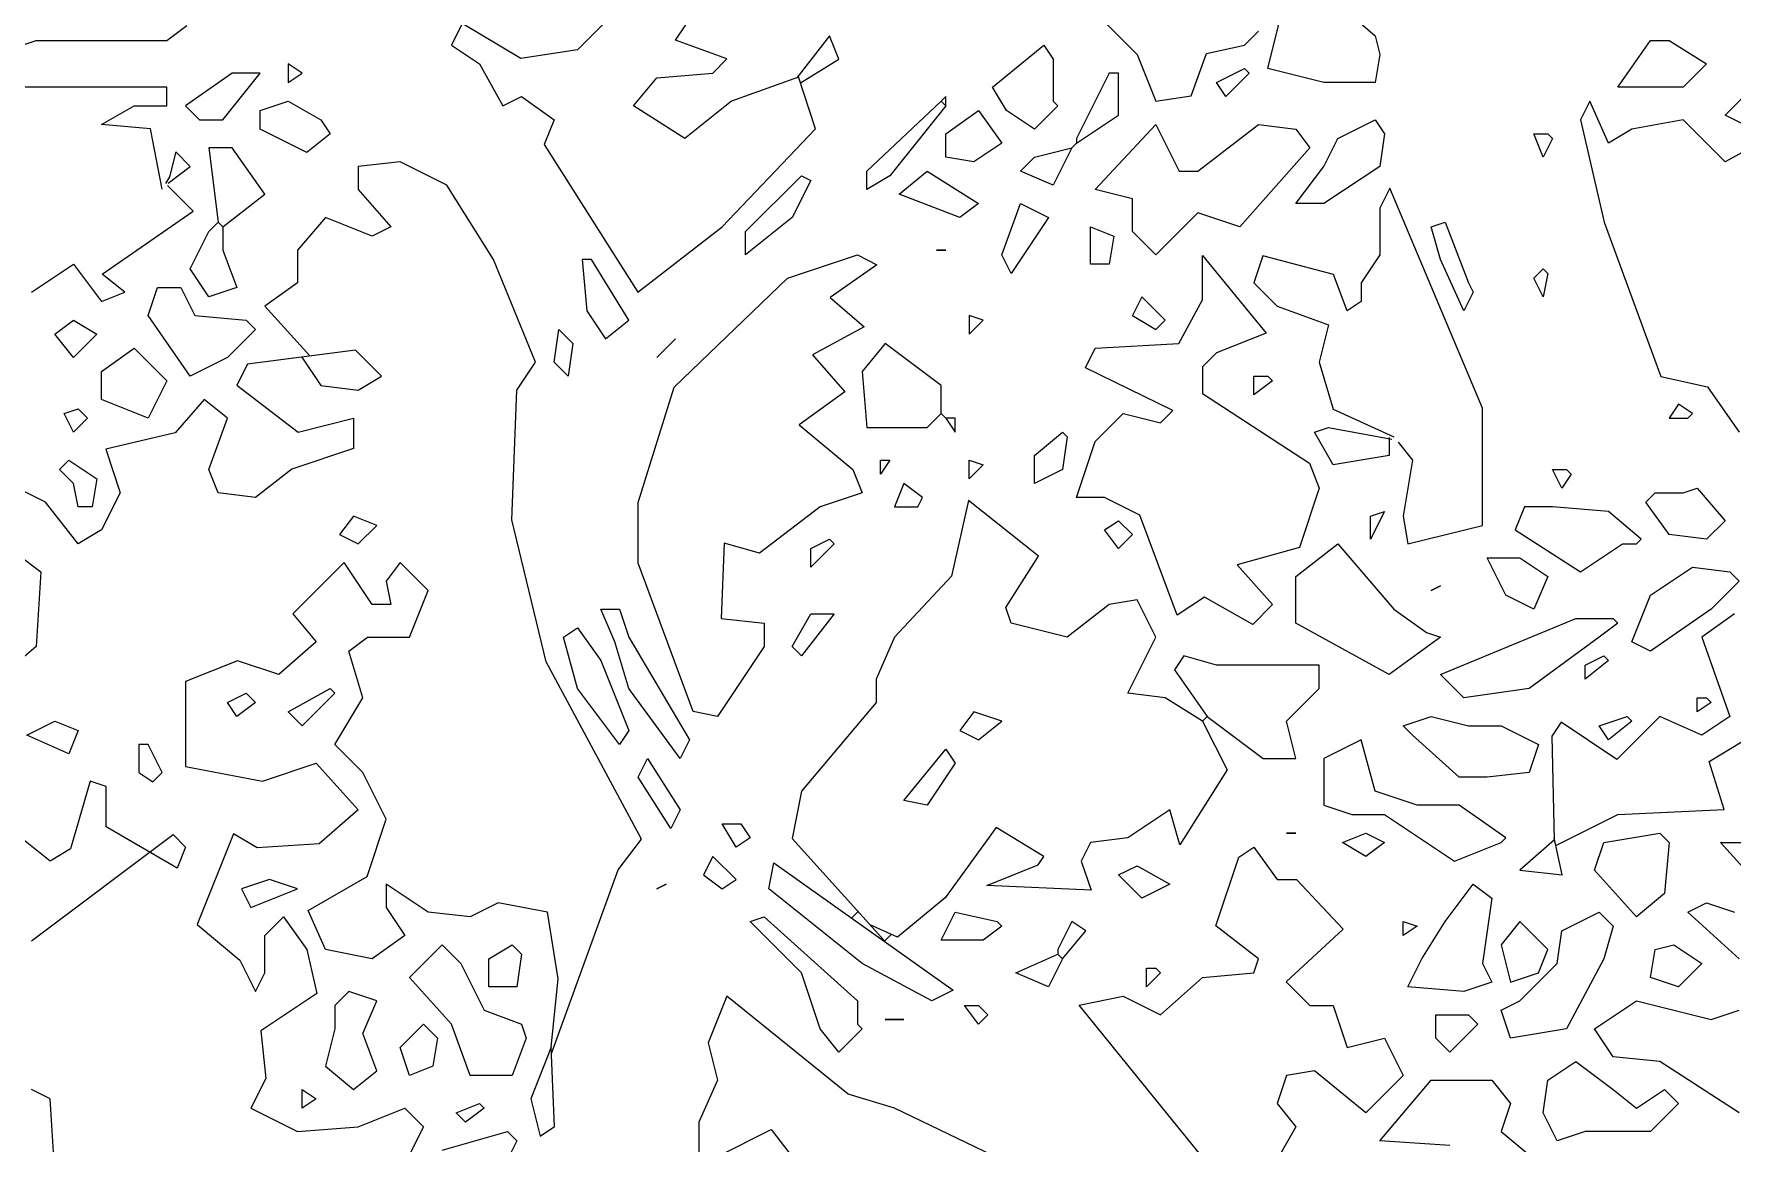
# Model space of a CAD drawing. Header units: millimetres. Extents: x 1211.91 to 1219.54, y 1029.16 to 1038.08.
# Drawn here: x 1214.841 to 1215.802, y 1034.766 to 1035.395 of the extents above; entities that cross this region are included whole.
import ezdxf

# ---------------------------------------------------------------- set-up
doc = ezdxf.new("R2010")
doc.units = ezdxf.units.MM
doc.header["$MEASUREMENT"] = 0
for name, color, linetype in [('Hojas01', 94, 'CONTINUOUS'), ('Hojas02', 62, 'CONTINUOUS'), ('Tronco', 34, 'CONTINUOUS')]:
    doc.layers.add(name, color=color, linetype=linetype)

msp = doc.modelspace()

# ---------------------------------------------------------------- linework, layer by layer
at = {"layer": 'Hojas01', "linetype": 'Continuous'}
for p, q in [((1215.16976, 1035.40666), (1215.14864, 1035.38554)), ((1215.20421, 1035.39096), (1215.21464, 1035.40666)), ((1215.4364, 1035.41194), (1215.46544, 1035.3829)), ((1214.91632, 1035.39082), (1214.92767, 1035.39927)), ((1215.08343, 1035.40046), (1215.07736, 1035.38818)), ((1215.1167, 1035.38066), (1215.08343, 1035.40046)), ((1215.52616, 1035.38818), (1215.53408, 1035.3961)), ((1214.77904, 1035.3697), (1214.8424, 1035.39082)), ((1214.8424, 1035.39082), (1214.91632, 1035.39082)), ((1215.07736, 1035.38818), (1215.0932, 1035.37762)), ((1215.23325, 1035.3804), (1215.20421, 1035.39096)), ((1215.2912, 1035.39346), (1215.27272, 1035.3697)), ((1215.29648, 1035.38026), (1215.2912, 1035.39346)), ((1215.50465, 1035.38343), (1215.52616, 1035.38818)), ((1215.0932, 1035.37762), (1215.1064, 1035.35386)), ((1215.14864, 1035.38554), (1215.1167, 1035.38066)), ((1215.2252, 1035.37234), (1215.23325, 1035.3804)), ((1215.27483, 1035.3668), (1215.29648, 1035.38026)), ((1215.46544, 1035.3829), (1215.476, 1035.3565)), ((1215.49593, 1035.35941), (1215.50465, 1035.38343)), ((1215.18032, 1035.35386), (1215.19352, 1035.3697)), ((1215.19352, 1035.3697), (1215.2252, 1035.37234)), ((1215.27378, 1035.3701), (1215.23576, 1035.3565)), ((1215.28341, 1035.3408), (1215.27351, 1035.37076)), ((1214.91632, 1035.36442), (1214.83448, 1035.36442)), ((1214.91632, 1035.35386), (1214.91632, 1035.36442)), ((1215.1064, 1035.35386), (1215.11696, 1035.35914)), ((1215.11696, 1035.35914), (1215.13544, 1035.34594)), ((1215.476, 1035.3565), (1215.49593, 1035.35941)), ((1214.87936, 1035.3433), (1214.89784, 1035.35386)), ((1214.89784, 1035.35386), (1214.91632, 1035.35386)), ((1215.20936, 1035.33538), (1215.18032, 1035.35386)), ((1215.23576, 1035.3565), (1215.20936, 1035.33538)), ((1215.72152, 1035.3565), (1215.71624, 1035.34594)), ((1215.73208, 1035.33274), (1215.72152, 1035.3565)), ((1214.90708, 1035.3408), (1214.87936, 1035.3433)), ((1214.91355, 1035.30661), (1214.90708, 1035.3408)), ((1215.13544, 1035.34594), (1215.12977, 1035.33182)), ((1215.74528, 1035.34066), (1215.73208, 1035.33274)), ((1215.77432, 1035.34594), (1215.74528, 1035.34066)), ((1215.79808, 1035.32218), (1215.77432, 1035.34594)), ((1215.82712, 1035.33802), (1215.79808, 1035.32218)), ((1214.91698, 1035.31004), (1214.92952, 1035.31954)), ((1214.92134, 1035.32773), (1214.91777, 1035.3136)), ((1214.92952, 1035.31954), (1214.92134, 1035.32773)), ((1215.04832, 1035.32218), (1215.02456, 1035.31954)), ((1215.02456, 1035.31954), (1215.02456, 1035.30634)), ((1215.07472, 1035.30898), (1215.04832, 1035.32218)), ((1214.91777, 1035.3136), (1214.91553, 1035.30978)), ((1214.93124, 1035.29407), (1214.91659, 1035.30872)), ((1215.02456, 1035.30634), (1215.04304, 1035.28522)), ((1215.6084, 1035.30714), (1215.60272, 1035.29578)), ((1214.87963, 1035.25856), (1214.93124, 1035.29407)), ((1215.00608, 1035.2905), (1214.99024, 1035.27202)), ((1215.03248, 1035.27994), (1215.00608, 1035.2905)), ((1215.60272, 1035.29578), (1215.60272, 1035.26938)), ((1215.04304, 1035.28522), (1215.03248, 1035.27994)), ((1214.99024, 1035.27202), (1214.99024, 1035.25354)), ((1214.83976, 1035.24826), (1214.86352, 1035.2641)), ((1214.86352, 1035.2641), (1214.87936, 1035.24298)), ((1215.31813, 1035.26384), (1215.2916, 1035.24523)), ((1215.30704, 1035.26938), (1215.31813, 1035.26384)), ((1215.5024, 1035.24404), (1215.5024, 1035.26899)), ((1215.5024, 1035.26899), (1215.53831, 1035.22516)), ((1215.53659, 1035.26886), (1215.53144, 1035.25354)), ((1215.57645, 1035.2583), (1215.53659, 1035.26886)), ((1215.60272, 1035.26938), (1215.59216, 1035.25354)), ((1214.89256, 1035.24826), (1214.87963, 1035.25856)), ((1214.99024, 1035.25354), (1214.97176, 1035.24034)), ((1215.53144, 1035.25354), (1215.54464, 1035.24034)), ((1215.58424, 1035.2377), (1215.57645, 1035.2583)), ((1215.59216, 1035.25354), (1215.59216, 1035.24298)), ((1214.87936, 1035.24298), (1214.89256, 1035.24826)), ((1215.2916, 1035.24523), (1215.31087, 1035.22873)), ((1215.48894, 1035.21922), (1215.5024, 1035.24404)), ((1215.59216, 1035.24298), (1215.58424, 1035.2377)), ((1214.97176, 1035.24034), (1214.99711, 1035.21223)), ((1215.54464, 1035.24034), (1215.57368, 1035.22978)), ((1215.31087, 1035.22873), (1215.2817, 1035.21276)), ((1215.53831, 1035.22516), (1215.51032, 1035.21394)), ((1215.57368, 1035.22978), (1215.5684, 1035.20866)), ((1215.02298, 1035.21553), (1214.96199, 1035.20761)), ((1215.03776, 1035.20074), (1215.02298, 1035.21553)), ((1215.43614, 1035.2055), (1215.44168, 1035.21658)), ((1215.44168, 1035.21658), (1215.48894, 1035.21922)), ((1215.51032, 1035.21394), (1215.5024, 1035.20602)), ((1214.96199, 1035.20761), (1214.95592, 1035.1956)), ((1214.99262, 1035.21157), (1215.00344, 1035.19546)), ((1215.48564, 1035.18134), (1215.43614, 1035.2055)), ((1215.5024, 1035.20602), (1215.5024, 1035.19098)), ((1215.5684, 1035.20866), (1215.57632, 1035.18213)), ((1214.95592, 1035.1956), (1214.99051, 1035.16906)), ((1215.00344, 1035.19546), (1215.02456, 1035.19282)), ((1215.02456, 1035.19282), (1215.03776, 1035.20074)), ((1215.76178, 1035.20048), (1215.78818, 1035.19467)), ((1215.78818, 1035.19467), (1215.806, 1035.16906)), ((1214.93744, 1035.18754), (1214.92094, 1035.16867)), ((1214.95064, 1035.17698), (1214.93744, 1035.18754)), ((1215.30005, 1035.19177), (1215.27417, 1035.17316)), ((1215.5024, 1035.19098), (1215.56286, 1035.15138)), ((1214.94008, 1035.14794), (1214.95064, 1035.17698)), ((1214.99051, 1035.16906), (1215.02192, 1035.17698)), ((1215.02192, 1035.17698), (1215.02192, 1035.15982)), ((1215.44168, 1035.16378), (1215.45752, 1035.17962)), ((1215.45752, 1035.17962), (1215.47864, 1035.17434)), ((1215.47864, 1035.17434), (1215.48564, 1035.18134)), ((1215.57632, 1035.18213), (1215.61064, 1035.16642)), ((1215.6608, 1035.11626), (1215.6608, 1035.18253)), ((1214.92094, 1035.16867), (1214.88174, 1035.1593)), ((1215.27417, 1035.17316), (1215.3044, 1035.14794)), ((1215.56576, 1035.16906), (1215.57368, 1035.1717)), ((1215.57632, 1035.15058), (1215.56576, 1035.16906)), ((1215.57368, 1035.1717), (1215.60959, 1035.1651)), ((1215.608, 1035.16603), (1215.608, 1035.15586)), ((1214.88174, 1035.1593), (1214.88992, 1035.13474)), ((1215.02192, 1035.15982), (1214.98707, 1035.14808)), ((1215.43112, 1035.1321), (1215.44168, 1035.16378)), ((1215.608, 1035.15586), (1215.57632, 1035.15058)), ((1215.61302, 1035.16339), (1215.6212, 1035.15322)), ((1214.94536, 1035.13474), (1214.94008, 1035.14794)), ((1214.98707, 1035.14808), (1214.96648, 1035.1321)), ((1215.3044, 1035.14794), (1215.30968, 1035.13474)), ((1215.56286, 1035.15138), (1215.5684, 1035.13738)), ((1215.6212, 1035.15322), (1215.61592, 1035.12154)), ((1214.84768, 1035.12946), (1214.83184, 1035.13738)), ((1215.5684, 1035.13738), (1215.55718, 1035.10372)), ((1214.86616, 1035.1057), (1214.84768, 1035.12946)), ((1214.88992, 1035.13474), (1214.87936, 1035.11362)), ((1214.96648, 1035.1321), (1214.94536, 1035.13474)), ((1215.36987, 1035.13039), (1215.36024, 1035.08749)), ((1215.40947, 1035.09871), (1215.36987, 1035.13039)), ((1215.44696, 1035.1321), (1215.43112, 1035.1321)), ((1215.46689, 1035.12207), (1215.44696, 1035.1321)), ((1215.48801, 1035.06531), (1215.46689, 1035.12207)), ((1215.61592, 1035.12154), (1215.61856, 1035.1057)), ((1214.87936, 1035.11362), (1214.86616, 1035.1057)), ((1215.61856, 1035.1057), (1215.6608, 1035.11626)), ((1215.39113, 1035.0698), (1215.40947, 1035.09871)), ((1215.55718, 1035.10372), (1215.52194, 1035.09396)), ((1215.01664, 1035.09514), (1214.9876, 1035.0661)), ((1215.03248, 1035.07138), (1215.01664, 1035.09514)), ((1215.04832, 1035.09514), (1215.0404, 1035.08458)), ((1215.06416, 1035.0793), (1215.04832, 1035.09514)), ((1215.52194, 1035.09396), (1215.542, 1035.07138)), ((1215.0404, 1035.08458), (1215.04304, 1035.07138)), ((1215.0536, 1035.0529), (1215.06416, 1035.0793)), ((1215.04304, 1035.07138), (1215.03248, 1035.07138)), ((1215.39416, 1035.06082), (1215.39113, 1035.0698)), ((1215.4496, 1035.07138), (1215.42584, 1035.0529)), ((1215.46544, 1035.07402), (1215.4496, 1035.07138)), ((1215.476, 1035.0529), (1215.46544, 1035.07402)), ((1215.50346, 1035.07561), (1215.48801, 1035.06531)), ((1215.53078, 1035.06016), (1215.50346, 1035.07561)), ((1215.542, 1035.07138), (1215.53078, 1035.06016)), ((1214.9876, 1035.0661), (1215.0008, 1035.05026)), ((1215.42584, 1035.0529), (1215.39416, 1035.06082)), ((1215.80336, 1035.0661), (1215.78488, 1035.0529)), ((1215.0008, 1035.05026), (1214.97968, 1035.03178)), ((1215.01928, 1035.04498), (1215.02984, 1035.0529)), ((1215.02984, 1035.0529), (1215.0536, 1035.0529)), ((1215.46016, 1035.02122), (1215.476, 1035.0529)), ((1215.78488, 1035.0529), (1215.80072, 1035.00802)), ((1215.0272, 1035.01858), (1215.01928, 1035.04498)), ((1215.49184, 1035.04234), (1215.48656, 1035.03442)), ((1215.51032, 1035.03706), (1215.49184, 1035.04234)), ((1214.95632, 1035.03957), (1214.92688, 1035.02782)), ((1214.97968, 1035.03178), (1214.95632, 1035.03957)), ((1215.48656, 1035.03442), (1215.50504, 1035.00802)), ((1215.5684, 1035.03706), (1215.51032, 1035.03706)), ((1215.5684, 1035.02386), (1215.5684, 1035.03706)), ((1214.92688, 1035.02782), (1214.92688, 1034.97964)), ((1215.48128, 1035.01858), (1215.46016, 1035.02122)), ((1215.54992, 1035.00538), (1215.5684, 1035.02386)), ((1215.01136, 1034.99218), (1215.0272, 1035.01858)), ((1215.5024, 1035.00538), (1215.48128, 1035.01858)), ((1215.50504, 1035.00802), (1215.5024, 1035.00538)), ((1215.5024, 1035.00538), (1215.51626, 1034.9778)), ((1215.50504, 1035.00802), (1215.53672, 1034.98426)), ((1215.5552, 1034.98426), (1215.54992, 1035.00538)), ((1215.70529, 1035.00472), (1215.70001, 1034.99694)), ((1215.73683, 1034.98374), (1215.70529, 1035.00472)), ((1215.76112, 1035.00802), (1215.73683, 1034.98374)), ((1215.78488, 1034.99746), (1215.76112, 1035.00802)), ((1215.80072, 1035.00802), (1215.78488, 1034.99746)), ((1215.70001, 1034.99694), (1215.70146, 1034.93793)), ((1215.78911, 1034.98255), (1215.81405, 1034.9976)), ((1215.0272, 1034.97634), (1215.01136, 1034.99218)), ((1215.53672, 1034.98426), (1215.5552, 1034.98426)), ((1214.92688, 1034.97964), (1214.97044, 1034.97146)), ((1214.97044, 1034.97146), (1215.0008, 1034.98162)), ((1215.0008, 1034.98162), (1215.02456, 1034.95522)), ((1215.0404, 1034.94994), (1215.0272, 1034.97634)), ((1215.51626, 1034.9778), (1215.4896, 1034.93542)), ((1215.79755, 1034.95536), (1215.78911, 1034.98255)), ((1214.87289, 1034.97146), (1214.86181, 1034.93305)), ((1214.882, 1034.96842), (1214.87289, 1034.97146)), ((1214.882, 1034.94559), (1214.882, 1034.96842)), ((1215.02456, 1034.95522), (1215.00239, 1034.93582)), ((1215.48392, 1034.95522), (1215.46016, 1034.93938)), ((1215.4896, 1034.93542), (1215.48392, 1034.95522)), ((1215.73736, 1034.95258), (1215.79755, 1034.95536)), ((1214.85032, 1034.92618), (1214.82392, 1034.9473)), ((1214.92213, 1034.92222), (1214.882, 1034.94559)), ((1215.02958, 1034.91734), (1215.0404, 1034.94994)), ((1215.41264, 1034.92882), (1215.38558, 1034.94506)), ((1215.70225, 1034.93503), (1215.73736, 1034.95258)), ((1214.83963, 1034.88091), (1214.91989, 1034.9411)), ((1214.91989, 1034.9411), (1214.92688, 1034.9341)), ((1214.95394, 1034.94163), (1214.93335, 1034.89028)), ((1214.96741, 1034.93358), (1214.95394, 1034.94163)), ((1215.00239, 1034.93582), (1214.96741, 1034.93358)), ((1215.43904, 1034.93674), (1215.43376, 1034.92618)), ((1215.46016, 1034.93938), (1215.43904, 1034.93674)), ((1215.70159, 1034.9382), (1215.68192, 1034.9209)), ((1215.70595, 1034.91826), (1215.70133, 1034.93938)), ((1214.86181, 1034.93305), (1214.85032, 1034.92618)), ((1214.92688, 1034.9341), (1214.92213, 1034.92222)), ((1215.40934, 1034.92394), (1215.41264, 1034.92882)), ((1215.43376, 1034.92618), (1215.43931, 1034.90968)), ((1215.50993, 1034.88949), (1215.52299, 1034.92843)), ((1215.52299, 1034.92843), (1215.53144, 1034.9341)), ((1215.53144, 1034.9341), (1215.54464, 1034.91562)), ((1214.99631, 1034.8982), (1215.02958, 1034.91734)), ((1215.3803, 1034.91232), (1215.40934, 1034.92394)), ((1215.54464, 1034.91562), (1215.5556, 1034.91562)), ((1215.5556, 1034.91562), (1215.582, 1034.88764)), ((1215.68192, 1034.9209), (1215.70595, 1034.91826)), ((1215.06416, 1034.89714), (1215.0404, 1034.91298)), ((1215.0404, 1034.91298), (1215.0404, 1034.89978)), ((1215.43931, 1034.90968), (1215.3803, 1034.91232)), ((1215.00608, 1034.87602), (1214.99631, 1034.8982)), ((1215.0404, 1034.89978), (1215.05096, 1034.88394)), ((1215.08792, 1034.8945), (1215.06416, 1034.89714)), ((1215.10376, 1034.90242), (1215.08792, 1034.8945)), ((1215.13175, 1034.89728), (1215.10376, 1034.90242)), ((1215.13782, 1034.85952), (1215.13175, 1034.89728)), ((1214.93335, 1034.89028), (1214.95764, 1034.86995)), ((1214.97176, 1034.88394), (1214.98232, 1034.8945)), ((1214.98232, 1034.8945), (1214.99552, 1034.87602)), ((1215.53408, 1034.87074), (1215.50993, 1034.88949)), ((1215.582, 1034.88764), (1215.54966, 1034.85781)), ((1214.97176, 1034.86282), (1214.97176, 1034.88394)), ((1215.05096, 1034.88394), (1215.03248, 1034.87074)), ((1214.95764, 1034.86995), (1214.96648, 1034.85226)), ((1214.99552, 1034.87602), (1215.00107, 1034.85121)), ((1215.03248, 1034.87074), (1215.00608, 1034.87602)), ((1215.53144, 1034.86282), (1215.53408, 1034.87074)), ((1214.96648, 1034.85226), (1214.97176, 1034.86282)), ((1215.13386, 1034.82072), (1215.13782, 1034.85952)), ((1215.47864, 1034.83906), (1215.5024, 1034.86018)), ((1215.5024, 1034.86018), (1215.53144, 1034.86282)), ((1215.00107, 1034.85121), (1214.96952, 1034.83009)), ((1215.43257, 1034.84461), (1215.45752, 1034.84962)), ((1215.45752, 1034.84962), (1215.47864, 1034.83906)), ((1215.54966, 1034.85781), (1215.56312, 1034.84434)), ((1215.56312, 1034.84434), (1215.57632, 1034.84434)), ((1215.57632, 1034.84434), (1215.58424, 1034.82058)), ((1215.72416, 1034.83114), (1215.74792, 1034.84698)), ((1215.74792, 1034.84698), (1215.79016, 1034.83642)), ((1215.79016, 1034.83642), (1215.806, 1034.8417)), ((1214.96952, 1034.83009), (1214.97229, 1034.80303)), ((1215.73472, 1034.8153), (1215.72416, 1034.83114)), ((1215.58424, 1034.82058), (1215.60536, 1034.82586)), ((1215.60536, 1034.82586), (1215.61592, 1034.80474)), ((1215.76112, 1034.81266), (1215.73472, 1034.8153)), ((1215.806, 1034.78362), (1215.76112, 1034.81266)), ((1214.97229, 1034.80303), (1214.96384, 1034.78626)), ((1215.54992, 1034.80474), (1215.54464, 1034.7889)), ((1215.56576, 1034.80738), (1215.54992, 1034.80474)), ((1215.5948, 1034.78362), (1215.56576, 1034.80738)), ((1215.61592, 1034.80474), (1215.5948, 1034.78362)), ((1214.85032, 1034.79154), (1214.83976, 1034.79682)), ((1214.85296, 1034.7493), (1214.85032, 1034.79154)), ((1214.96384, 1034.78626), (1214.99024, 1034.77306)), ((1215.02456, 1034.7757), (1215.05096, 1034.78626)), ((1215.05096, 1034.78626), (1215.06152, 1034.7757)), ((1215.54464, 1034.7889), (1215.5552, 1034.7757)), ((1214.99024, 1034.77306), (1215.02456, 1034.7757)), ((1215.06152, 1034.7757), (1215.05321, 1034.7592)), ((1215.22784, 1034.75881), (1215.2582, 1034.77412)), ((1215.2582, 1034.77412), (1215.27536, 1034.75194)), ((1215.5552, 1034.7757), (1215.54464, 1034.75722))]:
    msp.add_line(p, q, dxfattribs=at)
at = {"layer": 'Hojas02', "linetype": 'Continuous'}
for p, q in [((1215.56048, 1035.42778), (1215.60008, 1035.39346)), ((1215.53936, 1035.37498), (1215.54992, 1035.41722)), ((1215.3836, 1035.36442), (1215.41264, 1035.38818)), ((1215.41264, 1035.38818), (1215.41792, 1035.38026)), ((1215.60008, 1035.39346), (1215.60272, 1035.3829)), ((1215.73736, 1035.36442), (1215.75584, 1035.39082)), ((1215.75584, 1035.39082), (1215.7664, 1035.39082)), ((1215.7664, 1035.39082), (1215.78752, 1035.37762)), ((1214.99288, 1035.37234), (1214.98496, 1035.37762)), ((1214.98496, 1035.37762), (1214.98496, 1035.36706)), ((1215.41792, 1035.38026), (1215.41792, 1035.3565)), ((1215.60272, 1035.3829), (1215.60008, 1035.36706)), ((1215.78752, 1035.37762), (1215.77432, 1035.36442)), ((1214.95328, 1035.37234), (1214.92688, 1035.35386)), ((1214.948, 1035.34594), (1214.96912, 1035.37234)), ((1214.96912, 1035.37234), (1214.95328, 1035.37234)), ((1214.98496, 1035.36706), (1214.99288, 1035.37234)), ((1215.4496, 1035.37234), (1215.43112, 1035.33538)), ((1215.45488, 1035.37234), (1215.4496, 1035.37234)), ((1215.45488, 1035.34858), (1215.45488, 1035.37234)), ((1215.51032, 1035.36706), (1215.52616, 1035.37498)), ((1215.5288, 1035.37234), (1215.5156, 1035.35914)), ((1215.52616, 1035.37498), (1215.5288, 1035.37234)), ((1215.57104, 1035.36706), (1215.53936, 1035.37498)), ((1215.3572, 1035.35914), (1215.35456, 1035.3565)), ((1215.3572, 1035.35386), (1215.3572, 1035.35914)), ((1215.39152, 1035.35122), (1215.3836, 1035.36442)), ((1215.5156, 1035.35914), (1215.51032, 1035.36706)), ((1215.60008, 1035.36706), (1215.57104, 1035.36706)), ((1215.77432, 1035.36442), (1215.73736, 1035.36442)), ((1215.79808, 1035.34858), (1215.81128, 1035.36178)), ((1214.92688, 1035.35386), (1214.9348, 1035.34594)), ((1214.96912, 1035.35122), (1214.98496, 1035.3565)), ((1214.96912, 1035.34066), (1214.96912, 1035.35122)), ((1214.98496, 1035.3565), (1215.00344, 1035.34594)), ((1215.31232, 1035.3169), (1215.35456, 1035.3565)), ((1215.3572, 1035.35386), (1215.32552, 1035.31426)), ((1215.3572, 1035.35386), (1215.35456, 1035.3565)), ((1215.3572, 1035.33802), (1215.37568, 1035.35122)), ((1215.37568, 1035.35122), (1215.38888, 1035.33274)), ((1215.40736, 1035.34066), (1215.39152, 1035.35122)), ((1215.42056, 1035.35386), (1215.40736, 1035.34066)), ((1215.41792, 1035.3565), (1215.42056, 1035.35386)), ((1215.43112, 1035.33274), (1215.45488, 1035.34858)), ((1215.80864, 1035.3433), (1215.79808, 1035.34858)), ((1214.9348, 1035.34594), (1214.948, 1035.34594)), ((1214.99552, 1035.32746), (1214.96912, 1035.34066)), ((1215.00344, 1035.34594), (1215.00872, 1035.33802)), ((1215.44168, 1035.30634), (1215.476, 1035.3433)), ((1215.476, 1035.3433), (1215.4892, 1035.3169)), ((1215.49976, 1035.3169), (1215.53408, 1035.3433)), ((1215.53408, 1035.3433), (1215.5552, 1035.34066)), ((1215.5552, 1035.34066), (1215.56312, 1035.3301)), ((1215.57896, 1035.33538), (1215.58952, 1035.34066)), ((1215.58952, 1035.34066), (1215.60008, 1035.34594)), ((1215.60008, 1035.34594), (1215.60536, 1035.33802)), ((1214.95328, 1035.3301), (1214.94008, 1035.3301)), ((1214.94008, 1035.3301), (1214.94536, 1035.28786)), ((1214.97176, 1035.3037), (1214.95328, 1035.3301)), ((1215.00872, 1035.33802), (1214.99552, 1035.32746)), ((1215.3572, 1035.32482), (1215.3572, 1035.33802)), ((1215.38888, 1035.33274), (1215.37304, 1035.32218)), ((1215.40736, 1035.32482), (1215.42848, 1035.3301)), ((1215.42848, 1035.3301), (1215.41792, 1035.30898)), ((1215.43112, 1035.33274), (1215.42848, 1035.3301)), ((1215.43112, 1035.33538), (1215.43112, 1035.33274)), ((1215.56312, 1035.3301), (1215.52352, 1035.28522)), ((1215.57104, 1035.31954), (1215.57896, 1035.33538)), ((1215.60536, 1035.33802), (1215.60272, 1035.31954)), ((1215.69512, 1035.32482), (1215.68984, 1035.33802)), ((1215.68984, 1035.33802), (1215.69776, 1035.33802)), ((1215.7004, 1035.33538), (1215.69512, 1035.32482)), ((1215.69776, 1035.33802), (1215.7004, 1035.33538)), ((1215.37304, 1035.32218), (1215.3572, 1035.32482)), ((1215.39944, 1035.3169), (1215.40736, 1035.32482)), ((1215.5552, 1035.29842), (1215.57104, 1035.31954)), ((1215.60272, 1035.31954), (1215.57104, 1035.29842)), ((1215.31232, 1035.30634), (1215.31232, 1035.3169)), ((1215.32552, 1035.31426), (1215.31232, 1035.30634)), ((1215.3308, 1035.3037), (1215.34664, 1035.3169)), ((1215.34664, 1035.3169), (1215.37568, 1035.29842)), ((1215.41792, 1035.30898), (1215.39944, 1035.3169)), ((1215.4892, 1035.3169), (1215.49976, 1035.3169)), ((1214.948, 1035.28522), (1214.97176, 1035.3037)), ((1215.36512, 1035.2905), (1215.3308, 1035.3037)), ((1215.4628, 1035.30106), (1215.44168, 1035.30634)), ((1215.4628, 1035.28258), (1215.4628, 1035.30106)), ((1215.37568, 1035.29842), (1215.36512, 1035.2905)), ((1215.38888, 1035.26938), (1215.39944, 1035.29842)), ((1215.41528, 1035.2905), (1215.39416, 1035.25882)), ((1215.39944, 1035.29842), (1215.41528, 1035.2905)), ((1215.49976, 1035.29314), (1215.476, 1035.26938)), ((1215.50768, 1035.2905), (1215.49976, 1035.29314)), ((1215.52352, 1035.28522), (1215.50768, 1035.2905)), ((1215.57104, 1035.29842), (1215.5552, 1035.29842)), ((1214.92952, 1035.26146), (1214.94008, 1035.28258)), ((1214.94008, 1035.28258), (1214.94536, 1035.28786)), ((1214.948, 1035.28522), (1214.94536, 1035.28786)), ((1214.948, 1035.28522), (1214.948, 1035.27202)), ((1215.43904, 1035.2641), (1215.43904, 1035.28522)), ((1215.43904, 1035.28522), (1215.45224, 1035.27994)), ((1215.476, 1035.26938), (1215.4628, 1035.28258)), ((1215.63176, 1035.28522), (1215.63968, 1035.28786)), ((1215.63704, 1035.26674), (1215.63176, 1035.28522)), ((1215.63968, 1035.28786), (1215.65288, 1035.25354)), ((1214.948, 1035.27202), (1214.95592, 1035.2509)), ((1215.3572, 1035.27202), (1215.35192, 1035.27202)), ((1215.35192, 1035.27202), (1215.3572, 1035.27202)), ((1215.45224, 1035.27994), (1215.4496, 1035.2641)), ((1214.94008, 1035.24562), (1214.92952, 1035.26146)), ((1215.39416, 1035.25882), (1215.38888, 1035.26938)), ((1215.4496, 1035.2641), (1215.43904, 1035.2641)), ((1215.65024, 1035.2377), (1215.63704, 1035.26674)), ((1215.68984, 1035.25618), (1215.69512, 1035.26146)), ((1215.69512, 1035.26146), (1215.69776, 1035.25882)), ((1215.65288, 1035.25354), (1215.65552, 1035.24826)), ((1215.69512, 1035.24562), (1215.68984, 1035.25618)), ((1215.69776, 1035.25882), (1215.69512, 1035.24562)), ((1214.90576, 1035.23506), (1214.91104, 1035.2509)), ((1214.91104, 1035.2509), (1214.92424, 1035.2509)), ((1214.92424, 1035.2509), (1214.93216, 1035.23506)), ((1214.95592, 1035.2509), (1214.94008, 1035.24562)), ((1215.46808, 1035.24562), (1215.4628, 1035.23506)), ((1215.48128, 1035.23242), (1215.46808, 1035.24562)), ((1215.65552, 1035.24826), (1215.65024, 1035.2377)), ((1214.92952, 1035.20074), (1214.90576, 1035.23506)), ((1214.93216, 1035.23506), (1214.9612, 1035.23242)), ((1215.37832, 1035.23242), (1215.3704, 1035.23506)), ((1215.3704, 1035.23506), (1215.3704, 1035.2245)), ((1215.4628, 1035.23506), (1215.476, 1035.22714)), ((1214.85296, 1035.2245), (1214.86352, 1035.23242)), ((1214.86352, 1035.2113), (1214.85296, 1035.2245)), ((1214.86352, 1035.23242), (1214.87672, 1035.2245)), ((1214.87672, 1035.2245), (1214.86352, 1035.2113)), ((1214.96648, 1035.22714), (1214.95064, 1035.2113)), ((1214.9612, 1035.23242), (1214.96648, 1035.22714)), ((1215.3704, 1035.2245), (1215.37832, 1035.23242)), ((1215.476, 1035.22714), (1215.48128, 1035.23242)), ((1214.87936, 1035.20338), (1214.89784, 1035.21658)), ((1214.89784, 1035.21658), (1214.91632, 1035.1981)), ((1215.32288, 1035.21922), (1215.30968, 1035.20338)), ((1215.35456, 1035.19546), (1215.32288, 1035.21922)), ((1214.95064, 1035.2113), (1214.92952, 1035.20074)), ((1214.87936, 1035.18754), (1214.87936, 1035.20338)), ((1214.91632, 1035.1981), (1214.90576, 1035.17698)), ((1215.30968, 1035.20338), (1215.31232, 1035.1717)), ((1215.35456, 1035.17962), (1215.35456, 1035.19546)), ((1215.53144, 1035.19018), (1215.53144, 1035.20074)), ((1215.53144, 1035.20074), (1215.53936, 1035.20074)), ((1215.542, 1035.1981), (1215.53144, 1035.19018)), ((1215.53936, 1035.20074), (1215.542, 1035.1981)), ((1214.90576, 1035.17698), (1214.87936, 1035.18754)), ((1215.77168, 1035.1849), (1215.7664, 1035.17698)), ((1215.7796, 1035.17962), (1215.77168, 1035.1849)), ((1214.85824, 1035.17962), (1214.86616, 1035.18226)), ((1214.86352, 1035.16906), (1214.85824, 1035.17962)), ((1214.87144, 1035.17698), (1214.86352, 1035.16906)), ((1214.86616, 1035.18226), (1214.87144, 1035.17698)), ((1215.34664, 1035.1717), (1215.35456, 1035.17962)), ((1215.3572, 1035.17698), (1215.35456, 1035.17962)), ((1215.3572, 1035.17698), (1215.36248, 1035.16906)), ((1215.36248, 1035.17698), (1215.3572, 1035.17698)), ((1215.36248, 1035.16906), (1215.36248, 1035.17698)), ((1215.7664, 1035.17698), (1215.77696, 1035.17698)), ((1215.77696, 1035.17698), (1215.7796, 1035.17962)), ((1215.31232, 1035.1717), (1215.34664, 1035.1717)), ((1215.40736, 1035.15586), (1215.4232, 1035.16906)), ((1215.4232, 1035.16906), (1215.42584, 1035.16642)), ((1215.42584, 1035.16642), (1215.4232, 1035.14794)), ((1215.40736, 1035.14002), (1215.40736, 1035.15586)), ((1214.8556, 1035.14794), (1214.86088, 1035.15322)), ((1214.86352, 1035.14002), (1214.8556, 1035.14794)), ((1214.86088, 1035.15322), (1214.87672, 1035.14266)), ((1215.32552, 1035.15322), (1215.32024, 1035.1453)), ((1215.32024, 1035.1453), (1215.32024, 1035.15322)), ((1215.32024, 1035.15322), (1215.32552, 1035.15322)), ((1215.3704, 1035.14266), (1215.3704, 1035.15322)), ((1215.3704, 1035.15322), (1215.37832, 1035.15058)), ((1215.37832, 1035.15058), (1215.3704, 1035.14266)), ((1215.4232, 1035.14794), (1215.40736, 1035.14002)), ((1215.70568, 1035.13738), (1215.7004, 1035.14794)), ((1215.7004, 1035.14794), (1215.70832, 1035.14794)), ((1215.70832, 1035.14794), (1215.71096, 1035.1453)), ((1214.86616, 1035.12682), (1214.86352, 1035.14002)), ((1214.87672, 1035.14266), (1214.87408, 1035.12682)), ((1215.33344, 1035.14002), (1215.32816, 1035.12682)), ((1215.344, 1035.1321), (1215.33344, 1035.14002)), ((1215.71096, 1035.1453), (1215.70568, 1035.13738)), ((1215.77432, 1035.13474), (1215.78224, 1035.13738)), ((1215.78224, 1035.13738), (1215.79808, 1035.1189)), ((1215.34136, 1035.12682), (1215.344, 1035.1321)), ((1215.7532, 1035.12946), (1215.75848, 1035.13474)), ((1215.7664, 1035.11098), (1215.7532, 1035.12946)), ((1215.75848, 1035.13474), (1215.77432, 1035.13474)), ((1214.87408, 1035.12682), (1214.86616, 1035.12682)), ((1215.02192, 1035.12154), (1215.014, 1035.11098)), ((1215.03512, 1035.11626), (1215.02192, 1035.12154)), ((1215.32816, 1035.12682), (1215.34136, 1035.12682)), ((1215.44696, 1035.11362), (1215.45488, 1035.1189)), ((1215.45488, 1035.1189), (1215.4628, 1035.11098)), ((1215.60536, 1035.12418), (1215.59744, 1035.10834)), ((1215.59744, 1035.12154), (1215.60536, 1035.12418)), ((1215.59744, 1035.10834), (1215.59744, 1035.12154)), ((1215.68456, 1035.12682), (1215.67928, 1035.11362)), ((1215.7004, 1035.12682), (1215.68456, 1035.12682)), ((1215.73208, 1035.12418), (1215.7004, 1035.12682)), ((1215.75056, 1035.10834), (1215.73208, 1035.12418)), ((1215.79808, 1035.1189), (1215.78752, 1035.10834)), ((1214.81336, 1035.11362), (1214.84504, 1035.08986)), ((1215.014, 1035.11098), (1215.02456, 1035.1057)), ((1215.02456, 1035.1057), (1215.03512, 1035.11626)), ((1215.45488, 1035.10306), (1215.44696, 1035.11362)), ((1215.4628, 1035.11098), (1215.45488, 1035.10306)), ((1215.67928, 1035.11362), (1215.71624, 1035.08986)), ((1215.74792, 1035.1057), (1215.75056, 1035.10834)), ((1215.78752, 1035.10834), (1215.7664, 1035.11098)), ((1215.5552, 1035.08722), (1215.57896, 1035.1057)), ((1215.57896, 1035.1057), (1215.61064, 1035.06874)), ((1215.71624, 1035.08986), (1215.74, 1035.1057)), ((1215.74, 1035.1057), (1215.74792, 1035.1057)), ((1214.84504, 1035.08986), (1214.8424, 1035.04762)), ((1215.674, 1035.07666), (1215.66344, 1035.09778)), ((1215.66344, 1035.09778), (1215.68192, 1035.09778)), ((1215.68192, 1035.09778), (1215.69776, 1035.08722)), ((1215.75584, 1035.07666), (1215.7796, 1035.0925)), ((1215.7796, 1035.0925), (1215.80072, 1035.08986)), ((1215.80072, 1035.08986), (1215.806, 1035.08458)), ((1215.5552, 1035.06082), (1215.5552, 1035.08722)), ((1215.63704, 1035.08194), (1215.63176, 1035.0793)), ((1215.63176, 1035.0793), (1215.63704, 1035.08194)), ((1215.69776, 1035.08722), (1215.68984, 1035.06874)), ((1215.806, 1035.08458), (1215.79016, 1035.06874)), ((1215.68984, 1035.06874), (1215.674, 1035.07666)), ((1215.74528, 1035.05026), (1215.75584, 1035.07666)), ((1215.608, 1035.03178), (1215.5552, 1035.06082)), ((1215.61064, 1035.06874), (1215.62912, 1035.05554)), ((1215.63704, 1035.03178), (1215.7136, 1035.06346)), ((1215.7136, 1035.06346), (1215.73472, 1035.06346)), ((1215.73736, 1035.06082), (1215.7268, 1035.0529)), ((1215.73472, 1035.06346), (1215.73736, 1035.06082)), ((1215.79016, 1035.06874), (1215.75584, 1035.04498)), ((1215.63704, 1035.0529), (1215.608, 1035.03178)), ((1215.62912, 1035.05554), (1215.63704, 1035.0529)), ((1215.7268, 1035.0529), (1215.6872, 1035.02386)), ((1215.75584, 1035.04498), (1215.74528, 1035.05026)), ((1214.8424, 1035.04762), (1214.82392, 1035.03178)), ((1215.71888, 1035.03706), (1215.72944, 1035.04234)), ((1215.72944, 1035.04234), (1215.73208, 1035.0397)), ((1215.65024, 1035.01858), (1215.63704, 1035.03178)), ((1215.73208, 1035.0397), (1215.71888, 1035.02914)), ((1215.71888, 1035.02914), (1215.71888, 1035.03706)), ((1214.95064, 1035.01594), (1214.9612, 1035.02122)), ((1214.9612, 1035.02122), (1214.96648, 1035.01594)), ((1214.98496, 1035.01066), (1215.00872, 1035.02386)), ((1215.01136, 1035.02122), (1214.99288, 1035.00274)), ((1215.00872, 1035.02386), (1215.01136, 1035.02122)), ((1215.6872, 1035.02386), (1215.65024, 1035.01858)), ((1214.95592, 1035.00802), (1214.95064, 1035.01594)), ((1214.96648, 1035.01594), (1214.95592, 1035.00802)), ((1215.78224, 1035.01066), (1215.78224, 1035.01858)), ((1215.78224, 1035.01858), (1215.78752, 1035.01858)), ((1215.79016, 1035.01594), (1215.78224, 1035.01066)), ((1215.78752, 1035.01858), (1215.79016, 1035.01594)), ((1214.83712, 1034.99746), (1214.85296, 1035.00538)), ((1214.85296, 1035.00538), (1214.86616, 1035.0001)), ((1214.99288, 1035.00274), (1214.98496, 1035.01066)), ((1215.37304, 1035.01066), (1215.36512, 1035.0001)), ((1215.38888, 1035.00538), (1215.37304, 1035.01066)), ((1215.37568, 1034.99482), (1215.38888, 1035.00538)), ((1215.61592, 1035.00274), (1215.63176, 1035.00802)), ((1215.6212, 1034.99746), (1215.61592, 1035.00274)), ((1215.63176, 1035.00802), (1215.65288, 1035.00274)), ((1215.65288, 1035.00274), (1215.67136, 1035.00274)), ((1215.67136, 1035.00274), (1215.69248, 1034.99218)), ((1215.7268, 1035.00274), (1215.74264, 1035.00802)), ((1215.73208, 1034.99482), (1215.7268, 1035.00274)), ((1215.74528, 1035.00538), (1215.73208, 1034.99482)), ((1215.74264, 1035.00802), (1215.74528, 1035.00538)), ((1214.86088, 1034.9869), (1214.83712, 1034.99746)), ((1214.86616, 1035.0001), (1214.86088, 1034.9869)), ((1215.36512, 1035.0001), (1215.37568, 1034.99482)), ((1215.59216, 1034.99482), (1215.57104, 1034.98426)), ((1215.60008, 1034.96578), (1215.59216, 1034.99482)), ((1215.6476, 1034.9737), (1215.6212, 1034.99746)), ((1214.90576, 1034.99218), (1214.90048, 1034.99218)), ((1214.90048, 1034.99218), (1214.90048, 1034.97634)), ((1214.91368, 1034.97634), (1214.90576, 1034.99218)), ((1215.33344, 1034.9605), (1215.3572, 1034.98954)), ((1215.3572, 1034.98954), (1215.36248, 1034.98162)), ((1215.57104, 1034.98426), (1215.57104, 1034.95786)), ((1215.69248, 1034.99218), (1215.6872, 1034.97634)), ((1214.90048, 1034.97634), (1214.9084, 1034.97106)), ((1214.9084, 1034.97106), (1214.91368, 1034.97634)), ((1215.36248, 1034.98162), (1215.34664, 1034.95786)), ((1215.66344, 1034.9737), (1215.6476, 1034.9737)), ((1215.6872, 1034.97634), (1215.66344, 1034.9737)), ((1215.62384, 1034.95786), (1215.60008, 1034.96578)), ((1215.34664, 1034.95786), (1215.33344, 1034.9605)), ((1215.57104, 1034.95786), (1215.58688, 1034.95258)), ((1215.6476, 1034.95786), (1215.62384, 1034.95786)), ((1215.674, 1034.93938), (1215.6476, 1034.95786)), ((1215.58688, 1034.95258), (1215.60536, 1034.95258)), ((1215.60536, 1034.95258), (1215.64496, 1034.92618)), ((1215.5552, 1034.94202), (1215.54992, 1034.94202)), ((1215.54992, 1034.94202), (1215.5552, 1034.94202)), ((1215.5816, 1034.93674), (1215.5948, 1034.94202)), ((1215.5948, 1034.92882), (1215.5816, 1034.93674)), ((1215.5948, 1034.94202), (1215.60536, 1034.93674)), ((1215.60536, 1034.93674), (1215.5948, 1034.92882)), ((1215.64496, 1034.92618), (1215.67136, 1034.93674)), ((1215.67136, 1034.93674), (1215.674, 1034.93938)), ((1215.72416, 1034.9209), (1215.72944, 1034.93674)), ((1215.72944, 1034.93674), (1215.76112, 1034.94202)), ((1215.76112, 1034.94202), (1215.7664, 1034.93674)), ((1215.7664, 1034.93674), (1215.76376, 1034.9077)), ((1215.8192, 1034.91034), (1215.79544, 1034.93674)), ((1215.79544, 1034.93674), (1215.81392, 1034.93674)), ((1214.9744, 1034.91562), (1214.95856, 1034.91034)), ((1214.99024, 1034.91034), (1214.9744, 1034.91562)), ((1215.45488, 1034.91826), (1215.46544, 1034.92354)), ((1215.46808, 1034.90506), (1215.45488, 1034.91826)), ((1215.46544, 1034.92354), (1215.48392, 1034.91298)), ((1215.74792, 1034.8945), (1215.72416, 1034.9209)), ((1214.95856, 1034.91034), (1214.96384, 1034.89978)), ((1214.96384, 1034.89978), (1214.99024, 1034.91034)), ((1215.48392, 1034.91298), (1215.46808, 1034.90506)), ((1215.63968, 1034.89186), (1215.65552, 1034.91298)), ((1215.65552, 1034.91298), (1215.66608, 1034.90506)), ((1215.76376, 1034.9077), (1215.74792, 1034.8945)), ((1215.35456, 1034.8813), (1215.36248, 1034.89714)), ((1215.36248, 1034.89714), (1215.38624, 1034.89186)), ((1215.66608, 1034.90506), (1215.6608, 1034.8681)), ((1215.70568, 1034.88658), (1215.7268, 1034.89714)), ((1215.7268, 1034.89714), (1215.73472, 1034.88922)), ((1215.77696, 1034.89714), (1215.78752, 1034.90242)), ((1215.806, 1034.87074), (1215.77696, 1034.89714)), ((1215.78752, 1034.90242), (1215.80336, 1034.89714)), ((1215.38888, 1034.88922), (1215.37832, 1034.8813)), ((1215.38624, 1034.89186), (1215.38888, 1034.88922)), ((1215.42848, 1034.89186), (1215.42056, 1034.87602)), ((1215.4364, 1034.88658), (1215.42848, 1034.89186)), ((1215.61592, 1034.88394), (1215.61592, 1034.89186)), ((1215.61592, 1034.89186), (1215.62384, 1034.88922)), ((1215.62384, 1034.88922), (1215.61592, 1034.88394)), ((1215.62648, 1034.87074), (1215.63968, 1034.89186)), ((1215.68192, 1034.89186), (1215.67136, 1034.87866)), ((1215.69776, 1034.87602), (1215.68192, 1034.89186)), ((1215.73472, 1034.88922), (1215.72944, 1034.87074)), ((1215.0536, 1034.86018), (1215.07208, 1034.87866)), ((1215.07208, 1034.87866), (1215.08264, 1034.8681)), ((1215.09848, 1034.87074), (1215.11168, 1034.87866)), ((1215.11168, 1034.87866), (1215.11696, 1034.87338)), ((1215.37832, 1034.8813), (1215.35456, 1034.8813)), ((1215.4232, 1034.87074), (1215.4364, 1034.88658)), ((1215.67136, 1034.87866), (1215.67664, 1034.85754)), ((1215.70304, 1034.8681), (1215.70568, 1034.88658)), ((1215.75848, 1034.87602), (1215.76904, 1034.87866)), ((1215.76904, 1034.87866), (1215.78488, 1034.8681)), ((1215.08264, 1034.8681), (1215.09584, 1034.8417)), ((1215.09848, 1034.8549), (1215.09848, 1034.87074)), ((1215.11696, 1034.87338), (1215.11432, 1034.8549)), ((1215.3968, 1034.86282), (1215.42056, 1034.87338)), ((1215.4232, 1034.87074), (1215.41528, 1034.8549)), ((1215.42056, 1034.87602), (1215.42056, 1034.87338)), ((1215.4232, 1034.87074), (1215.42056, 1034.87338)), ((1215.61856, 1034.8549), (1215.62648, 1034.87074)), ((1215.6608, 1034.8681), (1215.66608, 1034.85754)), ((1215.68192, 1034.84698), (1215.70304, 1034.8681)), ((1215.69248, 1034.86282), (1215.69776, 1034.87602)), ((1215.72944, 1034.87074), (1215.70832, 1034.83114)), ((1215.75584, 1034.86018), (1215.75848, 1034.87602)), ((1215.78488, 1034.8681), (1215.77168, 1034.8549)), ((1215.07736, 1034.83378), (1215.0536, 1034.86018)), ((1215.41528, 1034.8549), (1215.3968, 1034.86282)), ((1215.47072, 1034.8549), (1215.47072, 1034.86546)), ((1215.47072, 1034.86546), (1215.476, 1034.86546)), ((1215.47864, 1034.86282), (1215.47072, 1034.8549)), ((1215.476, 1034.86546), (1215.47864, 1034.86282)), ((1215.67664, 1034.85754), (1215.69248, 1034.86282)), ((1215.77168, 1034.8549), (1215.75584, 1034.86018)), ((1215.01928, 1034.85226), (1215.01136, 1034.84434)), ((1215.03512, 1034.84698), (1215.01928, 1034.85226)), ((1215.11432, 1034.8549), (1215.09848, 1034.8549)), ((1215.65024, 1034.85226), (1215.61856, 1034.8549)), ((1215.66608, 1034.85754), (1215.65024, 1034.85226)), ((1215.01136, 1034.84434), (1215.01136, 1034.83114)), ((1215.0272, 1034.8285), (1215.03512, 1034.84698)), ((1215.09584, 1034.8417), (1215.11696, 1034.83378)), ((1215.6344, 1034.82586), (1215.6344, 1034.83906)), ((1215.6344, 1034.83906), (1215.65288, 1034.83906)), ((1215.65288, 1034.83906), (1215.65816, 1034.83378)), ((1215.67136, 1034.8417), (1215.68192, 1034.84698)), ((1215.67664, 1034.82586), (1215.67136, 1034.8417)), ((1215.01136, 1034.83114), (1215.00608, 1034.81002)), ((1215.04832, 1034.82058), (1215.06152, 1034.83378)), ((1215.06152, 1034.83378), (1215.06944, 1034.82586)), ((1215.08792, 1034.80474), (1215.07736, 1034.83378)), ((1215.11696, 1034.83378), (1215.1196, 1034.82586)), ((1215.65816, 1034.83378), (1215.64232, 1034.81794)), ((1215.70832, 1034.83114), (1215.67664, 1034.82586)), ((1215.03512, 1034.80738), (1215.0272, 1034.8285)), ((1215.0536, 1034.80474), (1215.04832, 1034.82058)), ((1215.06944, 1034.82586), (1215.0668, 1034.81002)), ((1215.1196, 1034.82586), (1215.11168, 1034.80474)), ((1215.64232, 1034.81794), (1215.6344, 1034.82586)), ((1215.00608, 1034.81002), (1215.02192, 1034.79682)), ((1215.0668, 1034.81002), (1215.0536, 1034.80474)), ((1215.69776, 1034.8021), (1215.7136, 1034.81266)), ((1215.7136, 1034.81266), (1215.73472, 1034.79682)), ((1215.02192, 1034.79682), (1215.03512, 1034.80738)), ((1215.11168, 1034.80474), (1215.08792, 1034.80474)), ((1215.60272, 1034.76778), (1215.63176, 1034.8021)), ((1215.63176, 1034.8021), (1215.66608, 1034.8021)), ((1215.66608, 1034.8021), (1215.67664, 1034.7889)), ((1215.69512, 1034.78362), (1215.69776, 1034.8021)), ((1214.99288, 1034.78626), (1214.99288, 1034.79682)), ((1214.99288, 1034.79682), (1215.0008, 1034.79154)), ((1215.0008, 1034.79154), (1214.99288, 1034.78626)), ((1215.73472, 1034.79682), (1215.74792, 1034.78626)), ((1215.74792, 1034.78626), (1215.76376, 1034.79682)), ((1215.76376, 1034.79682), (1215.77168, 1034.7889)), ((1215.08, 1034.78362), (1215.0932, 1034.7889)), ((1215.08528, 1034.77834), (1215.08, 1034.78362)), ((1215.09584, 1034.78626), (1215.08528, 1034.77834)), ((1215.0932, 1034.7889), (1215.09584, 1034.78626)), ((1215.67664, 1034.7889), (1215.67136, 1034.77306)), ((1215.70304, 1034.76778), (1215.69512, 1034.78362)), ((1215.77168, 1034.7889), (1215.75584, 1034.77306)), ((1215.07208, 1034.7625), (1215.10904, 1034.77306)), ((1215.10904, 1034.77306), (1215.11432, 1034.76778)), ((1215.67136, 1034.77306), (1215.6872, 1034.75986)), ((1215.71888, 1034.77306), (1215.70304, 1034.76778)), ((1215.75584, 1034.77306), (1215.71888, 1034.77306)), ((1215.11432, 1034.76778), (1215.10376, 1034.74666)), ((1215.64232, 1034.76514), (1215.60272, 1034.76778))]:
    msp.add_line(p, q, dxfattribs=at)
at = {"layer": 'Tronco', "linetype": 'Continuous'}
for p, q in [((1215.23048, 1035.28522), (1215.28341, 1035.3408)), ((1215.71624, 1035.34594), (1215.72971, 1035.288)), ((1215.12977, 1035.33182), (1215.18283, 1035.24826)), ((1215.24368, 1035.28258), (1215.27536, 1035.31426)), ((1215.28064, 1035.31162), (1215.27008, 1035.2905)), ((1215.27536, 1035.31426), (1215.28064, 1035.31162)), ((1215.10112, 1035.26674), (1215.07472, 1035.30898)), ((1215.6608, 1035.18253), (1215.6084, 1035.30714)), ((1215.27008, 1035.2905), (1215.24368, 1035.26938)), ((1215.18283, 1035.24826), (1215.23048, 1035.28522)), ((1215.24368, 1035.26938), (1215.24368, 1035.28258)), ((1215.72971, 1035.288), (1215.76178, 1035.20048)), ((1215.12488, 1035.20866), (1215.10112, 1035.26674)), ((1215.15656, 1035.26674), (1215.15128, 1035.26674)), ((1215.15128, 1035.26674), (1215.15392, 1035.2377)), ((1215.17768, 1035.23242), (1215.15656, 1035.26674)), ((1215.26744, 1035.25618), (1215.30704, 1035.26938)), ((1215.20329, 1035.19454), (1215.26744, 1035.25618)), ((1215.15392, 1035.2377), (1215.16448, 1035.22186)), ((1215.13544, 1035.20866), (1215.13808, 1035.22714)), ((1215.13808, 1035.22714), (1215.146, 1035.21922)), ((1215.16448, 1035.22186), (1215.17768, 1035.23242)), ((1215.146, 1035.21922), (1215.14336, 1035.20074)), ((1215.20408, 1035.22186), (1215.19352, 1035.2113)), ((1215.19352, 1035.2113), (1215.20408, 1035.22186)), ((1215.11432, 1035.19282), (1215.12488, 1035.20866)), ((1215.14336, 1035.20074), (1215.13544, 1035.20866)), ((1215.2817, 1035.21276), (1215.30005, 1035.19177)), ((1215.18296, 1035.1292), (1215.20329, 1035.19454)), ((1215.11155, 1035.11943), (1215.11432, 1035.19282)), ((1215.18296, 1035.09488), (1215.18296, 1035.1292)), ((1215.30968, 1035.13474), (1215.28592, 1035.12682)), ((1215.13095, 1035.03904), (1215.11155, 1035.11943)), ((1215.28592, 1035.12682), (1215.2516, 1035.10042)), ((1215.28064, 1035.10306), (1215.2912, 1035.10834)), ((1215.2912, 1035.10834), (1215.29384, 1035.1057)), ((1215.23167, 1035.1061), (1215.22995, 1035.06346)), ((1215.2516, 1035.10042), (1215.23167, 1035.1061)), ((1215.29384, 1035.1057), (1215.28064, 1035.0925)), ((1215.28064, 1035.0925), (1215.28064, 1035.10306)), ((1215.21411, 1035.0108), (1215.18296, 1035.09488)), ((1215.36024, 1035.08749), (1215.32816, 1035.0529)), ((1215.16976, 1035.05026), (1215.16184, 1035.06874)), ((1215.16184, 1035.06874), (1215.1724, 1035.06874)), ((1215.1724, 1035.06874), (1215.17768, 1035.0529)), ((1215.22995, 1035.06346), (1215.25424, 1035.06082)), ((1215.25424, 1035.06082), (1215.25424, 1035.04762)), ((1215.27008, 1035.04762), (1215.28064, 1035.0661)), ((1215.29384, 1035.0661), (1215.27536, 1035.04234)), ((1215.28064, 1035.0661), (1215.29384, 1035.0661)), ((1215.14072, 1035.0529), (1215.14864, 1035.05818)), ((1215.14864, 1035.02386), (1215.14072, 1035.0529)), ((1215.14864, 1035.05818), (1215.16184, 1035.0397)), ((1215.17768, 1035.02386), (1215.16976, 1035.05026)), ((1215.17768, 1035.0529), (1215.212, 1034.99482)), ((1215.32816, 1035.0529), (1215.3176, 1035.02914)), ((1215.25424, 1035.04762), (1215.22784, 1035.00802)), ((1215.27536, 1035.04234), (1215.27008, 1035.04762)), ((1215.18494, 1034.93846), (1215.13095, 1035.03904)), ((1215.16184, 1035.0397), (1215.17768, 1035.0001)), ((1215.1724, 1034.99218), (1215.14864, 1035.02386)), ((1215.20672, 1034.98426), (1215.17768, 1035.02386)), ((1215.3176, 1035.02914), (1215.3176, 1035.01594)), ((1215.3176, 1035.01594), (1215.27536, 1034.96578)), ((1215.22784, 1035.00802), (1215.21411, 1035.0108)), ((1215.17768, 1035.0001), (1215.1724, 1034.99218)), ((1215.212, 1034.99482), (1215.20672, 1034.98426)), ((1215.18296, 1034.9737), (1215.18824, 1034.98426)), ((1215.18824, 1034.98426), (1215.20672, 1034.95522)), ((1215.20144, 1034.94466), (1215.18296, 1034.9737)), ((1215.27536, 1034.96578), (1215.27008, 1034.93899)), ((1215.20672, 1034.95522), (1215.20144, 1034.94466)), ((1215.2384, 1034.9341), (1215.23048, 1034.9473)), ((1215.23048, 1034.9473), (1215.24104, 1034.9473)), ((1215.24104, 1034.9473), (1215.24632, 1034.93938)), ((1215.38558, 1034.94506), (1215.35681, 1034.90533)), ((1215.17161, 1034.92117), (1215.18494, 1034.93846)), ((1215.24632, 1034.93938), (1215.2384, 1034.9341)), ((1215.27008, 1034.93899), (1215.32249, 1034.88091)), ((1215.2252, 1034.92882), (1215.21992, 1034.91826)), ((1215.2384, 1034.91562), (1215.2252, 1034.92882)), ((1215.25688, 1034.91034), (1215.25979, 1034.92513)), ((1215.25979, 1034.92513), (1215.36129, 1034.85306)), ((1215.13399, 1034.81715), (1215.17161, 1034.92117)), ((1215.21992, 1034.91826), (1215.23048, 1034.91034)), ((1215.23048, 1034.91034), (1215.2384, 1034.91562)), ((1215.1988, 1034.91298), (1215.19352, 1034.91034)), ((1215.19352, 1034.91034), (1215.1988, 1034.91298)), ((1215.30968, 1034.8681), (1215.25688, 1034.91034)), ((1215.30744, 1034.89754), (1215.30374, 1034.89384)), ((1215.35681, 1034.90533), (1215.32975, 1034.88302)), ((1215.24632, 1034.89186), (1215.25424, 1034.8945)), ((1215.27536, 1034.86282), (1215.24632, 1034.89186)), ((1215.25424, 1034.8945), (1215.30704, 1034.84698)), ((1215.32975, 1034.88302), (1215.3143, 1034.89002)), ((1215.32618, 1034.8846), (1215.32235, 1034.88078)), ((1215.34928, 1034.84698), (1215.30968, 1034.8681)), ((1215.28592, 1034.83114), (1215.27536, 1034.86282)), ((1215.23312, 1034.84962), (1215.22256, 1034.82322)), ((1215.30176, 1034.79418), (1215.23312, 1034.84962)), ((1215.36129, 1034.85306), (1215.34928, 1034.84698)), ((1215.30704, 1034.84698), (1215.30704, 1034.83378)), ((1215.37568, 1034.83378), (1215.36776, 1034.84434)), ((1215.36776, 1034.84434), (1215.37568, 1034.84434)), ((1215.37568, 1034.84434), (1215.38096, 1034.83906)), ((1215.38096, 1034.83906), (1215.37568, 1034.83378)), ((1215.54847, 1034.70165), (1215.43257, 1034.84461)), ((1215.29648, 1034.81794), (1215.28592, 1034.83114)), ((1215.30968, 1034.83114), (1215.29648, 1034.81794)), ((1215.30704, 1034.83378), (1215.30968, 1034.83114)), ((1215.33344, 1034.83642), (1215.32288, 1034.83642)), ((1215.32288, 1034.83642), (1215.33344, 1034.83642)), ((1215.13386, 1034.82072), (1215.12224, 1034.79154)), ((1215.13571, 1034.77584), (1215.13386, 1034.82072)), ((1215.22256, 1034.82322), (1215.22784, 1034.8021)), ((1215.22784, 1034.8021), (1215.21728, 1034.77834)), ((1215.12224, 1034.79154), (1215.12752, 1034.77042)), ((1215.32816, 1034.78626), (1215.30176, 1034.79418)), ((1215.39944, 1034.75194), (1215.32816, 1034.78626)), ((1215.12752, 1034.77042), (1215.13571, 1034.77584)), ((1215.21728, 1034.77834), (1215.21728, 1034.73874))]:
    msp.add_line(p, q, dxfattribs=at)

doc.saveas('drawing.dxf')
